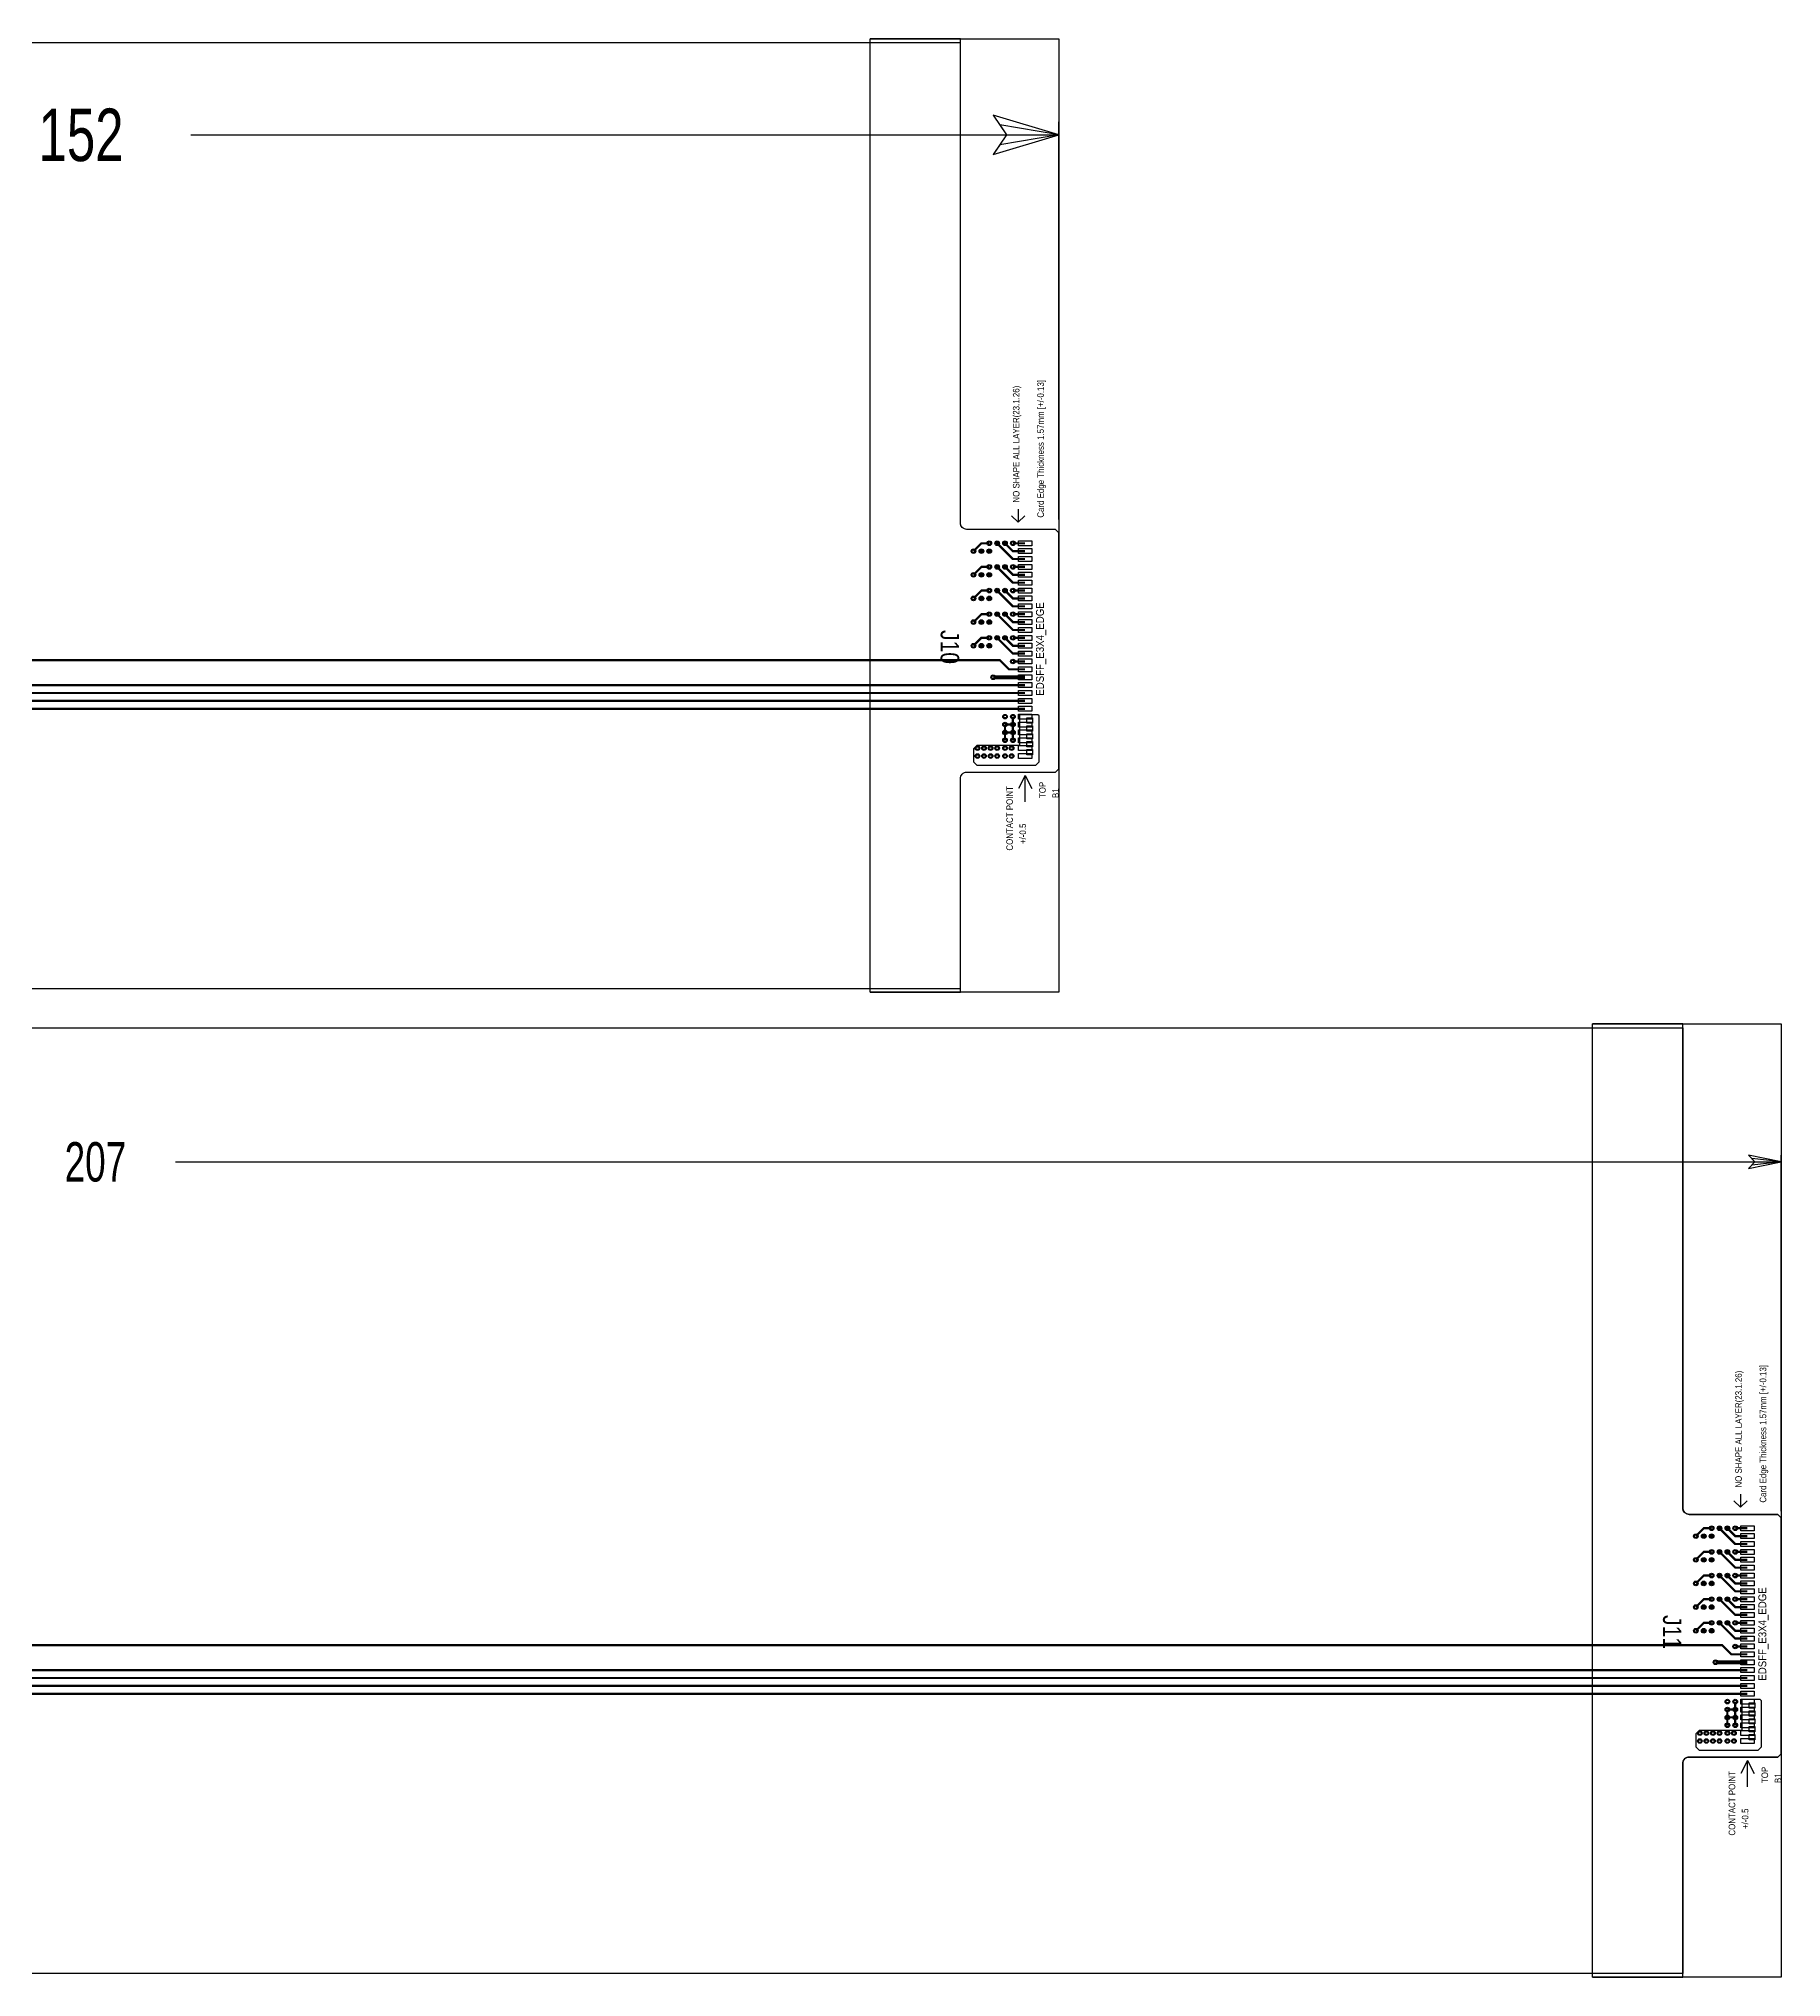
# Model space of a CAD drawing. Extents: x -65 to 700, y -155 to 755.
# Drawn here: x 97.3 to 230, y 224.7 to 372.3 of the extents above; entities that cross this region are included whole.
import ezdxf
from ezdxf.enums import TextEntityAlignment as Align

# ---------------------------------------------------------------- set-up
doc = ezdxf.new("R2010")
doc.units = 0
for name, color, linetype in [('BOARD_GEOMETRY_DIMENSION', 212, 'CONTINUOUS'), ('BOARD_GEOMETRY_OUTLINE', 254, 'CONTINUOUS'), ('COMPONENT_VALUE_ASSEMBLY_TOP', 254, 'CONTINUOUS'), ('ETCH_TOP', 72, 'CONTINUOUS'), ('MANUFACTURING_NCBACKDRILL-1-4', 85, 'CONTINUOUS'), ('MANUFACTURING_NCBACKDRILL-16-4', 85, 'CONTINUOUS'), ('MANUFACTURING_NCLEGEND-1-16', 85, 'CONTINUOUS'), ('PACKAGE_GEOMETRY_ASSEMBLY_TOP', 142, 'CONTINUOUS'), ('PACKAGE_GEOMETRY_PLACE_BOUND_TO', 85, 'CONTINUOUS'), ('PIN_TOP', 72, 'CONTINUOUS'), ('REF_DES_SILKSCREEN_TOP', 150, 'CONTINUOUS'), ('VIA_CLASS_TOP', 72, 'CONTINUOUS')]:
    doc.layers.add(name, color=color, linetype=linetype)

# ---------------------------------------------------------------- blocks, each defined once
blk = doc.blocks.new('FIGURE_SQUARE')
blk.add_lwpolyline([(-0.5, -0.5), (-0.5, 0.5), (0.5, 0.5), (0.5, -0.5)], close=True)
blk = doc.blocks.new('FIGURE_CROSS')
for points in [[(-0.5, 0), (0.5, 0)], [(0, 0.5), (0, -0.5)]]:
    blk.add_lwpolyline(points)

msp = doc.modelspace()

# ---------------------------------------------------------------- linework, layer by layer
at = {"layer": 'BOARD_GEOMETRY_DIMENSION'}
for points in [[(170, 363.5), (175, 365), (170, 366.5), (171, 365), (170, 363.5)], [(108.9144, 365), (175, 365)], [(175, 365), (170.5, 365.75), (171, 365), (175, 365), (170.5, 364.25), (170, 363.5)], [(175, 335.705), (175, 366)], [(107.75, 286.8), (230, 286.8)], [(227.5, 286.3), (230, 286.8), (227.5, 287.3), (228, 286.8), (227.5, 286.3)], [(230, 286.8), (227.75, 287.05), (228, 286.8), (230, 286.8), (227.75, 286.55), (227.5, 286.3)], [(230, 260.205), (230, 287.3)]]:
    msp.add_lwpolyline(points, dxfattribs=at)
at = {"layer": 'BOARD_GEOMETRY_OUTLINE'}
for points in [[(0, 300), (167.5, 300), (167.5, 315.975, -0.429311), (168, 316.475), (174.75, 316.475), (175, 316.725), (175, 334.705), (174.75, 334.955), (168, 334.955, -0.410035), (167.5, 335.455), (167.5, 372), (0, 372)], [(0, 297), (222.5, 297), (222.5, 260.455, 0.410035), (223, 259.955), (229.75, 259.955), (230, 259.705), (230, 241.725), (229.75, 241.475), (223, 241.475, 0.006409), (222.9875, 241.4752, 0.414214), (222.4998, 240.9875, 0.006409), (222.5, 240.975), (222.5, 225), (0, 225)]]:
    msp.add_lwpolyline(points, format="xyb", close=True, dxfattribs=at)
at = {"layer": 'ETCH_TOP'}
for points, const_width in [([(169.7, 333.9), (169.1, 333.9), (168.5, 333.3)], 0.169), ([(172.43, 332.7), (171.5, 332.7), (170.3, 333.9)], 0.171), ([(172.43, 333.3), (171.5, 333.3), (170.9, 333.9)], 0.171), ([(172.43, 333.9), (171.5, 333.9)], 0.169), ([(169.7, 332.1), (169.1, 332.1), (168.5, 331.5)], 0.169), ([(172.43, 330.9), (171.5, 330.9), (170.3, 332.1)], 0.171), ([(172.43, 331.5), (171.5, 331.5), (170.9, 332.1)], 0.171), ([(172.43, 332.1), (171.5, 332.1)], 0.169), ([(169.7, 330.3), (169.1, 330.3), (168.5, 329.7)], 0.169), ([(172.43, 329.1), (171.5, 329.1), (170.3, 330.3)], 0.171), ([(172.43, 329.7), (171.5, 329.7), (170.9, 330.3)], 0.171), ([(172.43, 330.3), (171.5, 330.3)], 0.169), ([(169.7, 328.5), (169.1, 328.5), (168.5, 327.9)], 0.169), ([(172.43, 327.3), (171.5, 327.3), (170.3, 328.5)], 0.171), ([(172.43, 327.9), (171.5, 327.9), (170.9, 328.5)], 0.171), ([(172.43, 328.5), (171.5, 328.5)], 0.169), ([(169.7, 326.7), (169.1, 326.7), (168.5, 326.1)], 0.169), ([(172.43, 325.5), (171.5, 325.5), (170.3, 326.7)], 0.171), ([(172.43, 326.1), (171.5, 326.1), (170.9, 326.7)], 0.171), ([(172.43, 326.7), (171.5, 326.7)], 0.169), ([(161.0001, 325), (66.0001, 325)], 0.169), ([(172.43, 324.3), (171.2, 324.3), (170.5, 325), (161.0001, 325)], 0.169), ([(172.43, 324.9), (171.5, 324.9)], 0.169), ([(172.43, 323.7), (170, 323.7)], 0.3), ([(152.1001, 321.9), (57.1001, 321.9)], 0.169), ([(154.5, 322.5), (59.5, 322.5)], 0.169), ([(156.9001, 323.1), (61.9001, 323.1)], 0.169), ([(172.43, 321.9), (152.1001, 321.9)], 0.169), ([(172.43, 322.5), (154.5, 322.5)], 0.169), ([(172.43, 323.1), (156.9001, 323.1)], 0.169), ([(149.7001, 321.3), (54.7001, 321.3)], 0.169), ([(149.7001, 321.3), (172.43, 321.3)], 0.169), ([(171.5, 320.7), (171.5, 320.1)], 0.169), ([(170.9, 319.5), (170.9, 320.1)], 0.169), ([(171.5, 320.1), (170.9, 320.1)], 0.169), ([(170.9, 319.5), (171.5, 319.5)], 0.169), ([(170.9, 318.9), (170.9, 319.5)], 0.169), ([(171.5, 319.5), (171.5, 320.1)], 0.169), ([(171.5, 319.5), (171.5, 318.9)], 0.169), ([(227.43, 246.9), (56.6001, 246.9), (44.0001, 259.5), (44.0001, 260)], 0.169), ([(227.43, 247.5), (59, 247.5), (47, 259.5), (47, 260)], 0.169), ([(227.43, 248.1), (61.4001, 248.1), (50.0001, 259.5), (50.0001, 260)], 0.169), ([(56.0001, 260), (56.0001, 259.5), (65.5001, 250), (225.5, 250), (226.2, 249.3), (227.43, 249.3)], 0.169), ([(223.5, 258.3), (224.1, 258.9), (224.7, 258.9)], 0.169), ([(227.43, 257.7), (226.5, 257.7), (225.3, 258.9)], 0.171), ([(227.43, 258.3), (226.5, 258.3), (225.9, 258.9)], 0.171), ([(227.43, 258.9), (226.5, 258.9)], 0.169), ([(223.5, 256.5), (224.1, 257.1), (224.7, 257.1)], 0.169), ([(227.43, 255.9), (226.5, 255.9), (225.3, 257.1)], 0.171), ([(227.43, 256.5), (226.5, 256.5), (225.9, 257.1)], 0.171), ([(227.43, 257.1), (226.5, 257.1)], 0.169), ([(223.5, 254.7), (224.1, 255.3), (224.7, 255.3)], 0.169), ([(227.43, 254.1), (226.5, 254.1), (225.3, 255.3)], 0.171), ([(227.43, 254.7), (226.5, 254.7), (225.9, 255.3)], 0.171), ([(227.43, 255.3), (226.5, 255.3)], 0.169), ([(223.5, 252.9), (224.1, 253.5), (224.7, 253.5)], 0.169), ([(227.43, 252.3), (226.5, 252.3), (225.3, 253.5)], 0.171), ([(227.43, 252.9), (226.5, 252.9), (225.9, 253.5)], 0.171), ([(227.43, 253.5), (226.5, 253.5)], 0.169), ([(223.5, 251.1), (224.1, 251.7), (224.7, 251.7)], 0.169), ([(227.43, 250.5), (226.5, 250.5), (225.3, 251.7)], 0.171), ([(227.43, 251.1), (226.5, 251.1), (225.9, 251.7)], 0.171), ([(227.43, 251.7), (226.5, 251.7)], 0.169), ([(227.43, 249.9), (226.5, 249.9)], 0.169), ([(227.43, 248.7), (225, 248.7)], 0.3), ([(227.43, 246.3), (54.2001, 246.3), (53.4997, 247.0004), (53.4997, 247.5004)], 0.169), ([(226.5, 245.1), (225.9, 245.1)], 0.169), ([(225.9, 244.5), (225.9, 245.1)], 0.169), ([(226.5, 245.7), (226.5, 245.1)], 0.169), ([(226.5, 244.5), (226.5, 245.1)], 0.169), ([(225.9, 243.9), (225.9, 244.5)], 0.169), ([(225.9, 244.5), (226.5, 244.5)], 0.169), ([(226.5, 244.5), (226.5, 243.9)], 0.169)]:
    msp.add_lwpolyline(points, dxfattribs=dict(at, const_width=const_width))
for points in [[(172, 320.85), (172, 318.5), (168.75, 318.5), (168.5, 318.25), (168.5, 317.25), (168.75, 317), (173.25, 317), (173.5, 317.25), (173.5, 320.75), (173.4, 320.85)], [(172.55, 320.2), (172.55, 320.6), (173, 320.6), (173, 320.2)], [(172.55, 319.6), (172.55, 320), (173, 320), (173, 319.6)], [(172.55, 319), (172.55, 319.4), (173, 319.4), (173, 319)], [(172.55, 318.4), (172.55, 318.8), (173, 318.8), (173, 318.4)], [(172.55, 317.8), (172.55, 318.2), (173, 318.2), (173, 317.8)], [(227, 245.85), (227, 243.5), (223.75, 243.5), (223.5, 243.25), (223.5, 242.25), (223.75, 242), (228.25, 242), (228.5, 242.25), (228.5, 245.75), (228.4, 245.85)], [(227.55, 245.2), (227.55, 245.6), (228, 245.6), (228, 245.2)], [(227.55, 244.6), (227.55, 245), (228, 245), (228, 244.6)], [(227.55, 244), (227.55, 244.4), (228, 244.4), (228, 244)], [(227.55, 243.4), (227.55, 243.8), (228, 243.8), (228, 243.4)], [(227.55, 242.8), (227.55, 243.2), (228, 243.2), (228, 242.8)]]:
    msp.add_lwpolyline(points, close=True, dxfattribs=at)
at = {"layer": 'PACKAGE_GEOMETRY_ASSEMBLY_TOP'}
for points in [[(160.632, 299.715), (167.5, 299.715), (167.5, 315.975, -0.414214), (168, 316.475), (174.75, 316.475), (175, 316.725), (175, 334.705), (174.75, 334.955), (168, 334.955, -0.414214), (167.5, 335.455), (167.5, 372.315), (160.632, 372.315)], [(215.632, 224.715), (222.5, 224.715), (222.5, 240.975, -0.414214), (223, 241.475), (229.75, 241.475), (230, 241.725), (230, 259.705), (229.75, 259.955), (223, 259.955, -0.414214), (222.5, 260.455), (222.5, 297.315), (215.632, 297.315)]]:
    msp.add_lwpolyline(points, format="xyb", dxfattribs=at)
for points in [[(171.9, 336.5), (171.9, 335.5), (171.4, 336)], [(171.9, 335.5), (172.4, 336)], [(172.43, 314.225), (172.43, 316.225), (171.93, 315.225)], [(172.43, 316.225), (172.93, 315.225)], [(226.9, 261.5), (226.9, 260.5), (226.4, 261)], [(226.9, 260.5), (227.4, 261)], [(227.43, 239.225), (227.43, 241.225), (226.93, 240.225)], [(227.43, 241.225), (227.93, 240.225)]]:
    msp.add_lwpolyline(points, dxfattribs=at)
at = {"layer": 'PACKAGE_GEOMETRY_PLACE_BOUND_TO'}
for points in [[(175, 299.715), (160.632, 299.715), (160.632, 372.315), (175, 372.315)], [(230, 224.715), (215.632, 224.715), (215.632, 297.315), (230, 297.315)]]:
    msp.add_lwpolyline(points, close=True, dxfattribs=at)
at = {"layer": 'PIN_TOP'}
for points in [[(172.93, 333.71), (171.93, 333.71), (171.93, 334.09), (172.93, 334.09)], [(172.93, 333.11), (171.93, 333.11), (171.93, 333.49), (172.93, 333.49)], [(172.93, 332.51), (171.93, 332.51), (171.93, 332.89), (172.93, 332.89)], [(172.93, 331.91), (171.93, 331.91), (171.93, 332.29), (172.93, 332.29)], [(172.93, 331.31), (171.93, 331.31), (171.93, 331.69), (172.93, 331.69)], [(172.93, 330.71), (171.93, 330.71), (171.93, 331.09), (172.93, 331.09)], [(172.93, 330.11), (171.93, 330.11), (171.93, 330.49), (172.93, 330.49)], [(172.93, 329.51), (171.93, 329.51), (171.93, 329.89), (172.93, 329.89)], [(172.93, 328.91), (171.93, 328.91), (171.93, 329.29), (172.93, 329.29)], [(172.93, 328.31), (171.93, 328.31), (171.93, 328.69), (172.93, 328.69)], [(172.93, 327.71), (171.93, 327.71), (171.93, 328.09), (172.93, 328.09)], [(172.93, 327.11), (171.93, 327.11), (171.93, 327.49), (172.93, 327.49)], [(172.93, 326.51), (171.93, 326.51), (171.93, 326.89), (172.93, 326.89)], [(172.93, 325.91), (171.93, 325.91), (171.93, 326.29), (172.93, 326.29)], [(172.93, 325.31), (171.93, 325.31), (171.93, 325.69), (172.93, 325.69)], [(172.93, 324.71), (171.93, 324.71), (171.93, 325.09), (172.93, 325.09)], [(172.93, 324.11), (171.93, 324.11), (171.93, 324.49), (172.93, 324.49)], [(172.93, 323.51), (171.93, 323.51), (171.93, 323.89), (172.93, 323.89)], [(172.93, 322.91), (171.93, 322.91), (171.93, 323.29), (172.93, 323.29)], [(172.93, 322.31), (171.93, 322.31), (171.93, 322.69), (172.93, 322.69)], [(172.93, 321.71), (171.93, 321.71), (171.93, 322.09), (172.93, 322.09)], [(172.93, 321.11), (171.93, 321.11), (171.93, 321.49), (172.93, 321.49)], [(172.93, 320.51), (171.93, 320.51), (171.93, 320.89), (172.93, 320.89)], [(172.93, 319.91), (171.93, 319.91), (171.93, 320.29), (172.93, 320.29)], [(172.93, 319.31), (171.93, 319.31), (171.93, 319.69), (172.93, 319.69)], [(172.93, 318.71), (171.93, 318.71), (171.93, 319.09), (172.93, 319.09)], [(172.93, 318.11), (171.93, 318.11), (171.93, 318.49), (172.93, 318.49)], [(172.93, 317.51), (171.93, 317.51), (171.93, 317.89), (172.93, 317.89)], [(227.93, 258.71), (226.93, 258.71), (226.93, 259.09), (227.93, 259.09)], [(227.93, 258.11), (226.93, 258.11), (226.93, 258.49), (227.93, 258.49)], [(227.93, 257.51), (226.93, 257.51), (226.93, 257.89), (227.93, 257.89)], [(227.93, 256.91), (226.93, 256.91), (226.93, 257.29), (227.93, 257.29)], [(227.93, 256.31), (226.93, 256.31), (226.93, 256.69), (227.93, 256.69)], [(227.93, 255.71), (226.93, 255.71), (226.93, 256.09), (227.93, 256.09)], [(227.93, 255.11), (226.93, 255.11), (226.93, 255.49), (227.93, 255.49)], [(227.93, 254.51), (226.93, 254.51), (226.93, 254.89), (227.93, 254.89)], [(227.93, 253.91), (226.93, 253.91), (226.93, 254.29), (227.93, 254.29)], [(227.93, 253.31), (226.93, 253.31), (226.93, 253.69), (227.93, 253.69)], [(227.93, 252.71), (226.93, 252.71), (226.93, 253.09), (227.93, 253.09)], [(227.93, 252.11), (226.93, 252.11), (226.93, 252.49), (227.93, 252.49)], [(227.93, 251.51), (226.93, 251.51), (226.93, 251.89), (227.93, 251.89)], [(227.93, 250.91), (226.93, 250.91), (226.93, 251.29), (227.93, 251.29)], [(227.93, 250.31), (226.93, 250.31), (226.93, 250.69), (227.93, 250.69)], [(227.93, 249.71), (226.93, 249.71), (226.93, 250.09), (227.93, 250.09)], [(227.93, 249.11), (226.93, 249.11), (226.93, 249.49), (227.93, 249.49)], [(227.93, 248.51), (226.93, 248.51), (226.93, 248.89), (227.93, 248.89)], [(227.93, 247.91), (226.93, 247.91), (226.93, 248.29), (227.93, 248.29)], [(227.93, 247.31), (226.93, 247.31), (226.93, 247.69), (227.93, 247.69)], [(227.93, 246.71), (226.93, 246.71), (226.93, 247.09), (227.93, 247.09)], [(227.93, 246.11), (226.93, 246.11), (226.93, 246.49), (227.93, 246.49)], [(227.93, 245.51), (226.93, 245.51), (226.93, 245.89), (227.93, 245.89)], [(227.93, 244.91), (226.93, 244.91), (226.93, 245.29), (227.93, 245.29)], [(227.93, 244.31), (226.93, 244.31), (226.93, 244.69), (227.93, 244.69)], [(227.93, 243.71), (226.93, 243.71), (226.93, 244.09), (227.93, 244.09)], [(227.93, 243.11), (226.93, 243.11), (226.93, 243.49), (227.93, 243.49)], [(227.93, 242.51), (226.93, 242.51), (226.93, 242.89), (227.93, 242.89)]]:
    msp.add_lwpolyline(points, close=True, dxfattribs=at)
at = {"layer": 'VIA_CLASS_TOP'}
for centre in [(169.7, 333.9), (170.3, 333.9), (170.9, 333.9), (171.5, 333.9), (168.5, 333.3), (169.1, 333.3), (169.7, 333.3), (169.7, 332.1), (170.3, 332.1), (170.9, 332.1), (171.5, 332.1), (168.5, 331.5), (169.1, 331.5), (169.7, 331.5), (168.5, 329.7), (169.1, 329.7), (169.7, 330.3), (169.7, 329.7), (170.3, 330.3), (170.9, 330.3), (171.5, 330.3), (168.5, 327.9), (169.1, 327.9), (169.7, 328.5), (169.7, 327.9), (170.3, 328.5), (170.9, 328.5), (171.5, 328.5), (168.5, 326.1), (169.1, 326.1), (169.7, 326.7), (169.7, 326.1), (170.3, 326.7), (170.9, 326.7), (171.5, 326.7), (171.5, 324.9), (170, 323.7), (170.9, 320.7), (171.5, 320.7), (170.9, 320.1), (170.9, 319.5), (170.9, 318.9), (171.5, 320.1), (171.5, 319.5), (171.5, 318.9), (168.8, 318.3), (168.8, 317.7), (169.3, 318.3), (169.3, 317.7), (169.8, 318.3), (169.8, 317.7), (170.3, 318.3), (170.3, 317.7), (170.9, 318.3), (170.9, 317.7), (171.4, 318.3), (171.4, 317.7), (223.5, 258.3), (224.1, 258.3), (224.7, 258.9), (224.7, 258.3), (225.3, 258.9), (225.9, 258.9), (226.5, 258.9), (224.7, 257.1), (225.3, 257.1), (225.9, 257.1), (226.5, 257.1), (223.5, 256.5), (224.1, 256.5), (224.7, 256.5), (224.7, 255.3), (225.3, 255.3), (225.9, 255.3), (226.5, 255.3), (223.5, 254.7), (224.1, 254.7), (224.7, 254.7), (223.5, 252.9), (224.1, 252.9), (224.7, 253.5), (224.7, 252.9), (225.3, 253.5), (225.9, 253.5), (226.5, 253.5), (223.5, 251.1), (224.1, 251.1), (224.7, 251.7), (224.7, 251.1), (225.3, 251.7), (225.9, 251.7), (226.5, 251.7), (226.5, 249.9), (225, 248.7), (225.9, 245.7), (225.9, 245.1), (226.5, 245.7), (226.5, 245.1), (225.9, 244.5), (225.9, 243.9), (226.5, 244.5), (226.5, 243.9), (223.8, 243.3), (223.8, 242.7), (224.3, 243.3), (224.3, 242.7), (224.8, 243.3), (224.8, 242.7), (225.3, 243.3), (225.3, 242.7), (225.9, 243.3), (225.9, 242.7), (226.4, 243.3), (226.4, 242.7)]:
    msp.add_circle(centre, 0.175, dxfattribs=at)

# ---------------------------------------------------------------- block references
at = {"layer": 'MANUFACTURING_NCBACKDRILL-1-4', "xscale": 0.2, "yscale": 0.2}
for p in [(169.1, 333.3), (169.7, 333.3), (169.1, 331.5), (169.7, 331.5), (169.1, 329.7), (169.7, 329.7), (169.1, 327.9), (169.7, 327.9), (169.1, 326.1), (169.7, 326.1), (224.1, 258.3), (224.7, 258.3), (224.1, 256.5), (224.7, 256.5), (224.1, 254.7), (224.7, 254.7), (224.1, 252.9), (224.7, 252.9), (224.1, 251.1), (224.7, 251.1)]:
    msp.add_blockref('FIGURE_CROSS', p, dxfattribs=at)
at = {"layer": 'MANUFACTURING_NCBACKDRILL-16-4', "xscale": 0.2, "yscale": 0.2}
for p in [(170.3, 333.9), (170.9, 333.9), (170.3, 332.1), (170.9, 332.1), (170.3, 330.3), (170.9, 330.3), (170.3, 328.5), (170.9, 328.5), (170.3, 326.7), (170.9, 326.7), (225.3, 258.9), (225.9, 258.9), (225.3, 257.1), (225.9, 257.1), (225.3, 255.3), (225.9, 255.3), (225.3, 253.5), (225.9, 253.5), (225.3, 251.7), (225.9, 251.7)]:
    msp.add_blockref('FIGURE_CROSS', p, dxfattribs=at)
at = {"layer": 'MANUFACTURING_NCLEGEND-1-16', "xscale": 0.2, "yscale": 0.2}
for p in [(169.7, 333.9), (170.3, 333.9), (170.9, 333.9), (171.5, 333.9), (168.5, 333.3), (169.1, 333.3), (169.7, 333.3), (169.7, 332.1), (170.3, 332.1), (170.9, 332.1), (171.5, 332.1), (168.5, 331.5), (169.1, 331.5), (169.7, 331.5), (168.5, 329.7), (169.1, 329.7), (169.7, 330.3), (169.7, 329.7), (170.3, 330.3), (170.9, 330.3), (171.5, 330.3), (168.5, 327.9), (169.1, 327.9), (169.7, 328.5), (169.7, 327.9), (170.3, 328.5), (170.9, 328.5), (171.5, 328.5), (168.5, 326.1), (169.1, 326.1), (169.7, 326.7), (169.7, 326.1), (170.3, 326.7), (170.9, 326.7), (171.5, 326.7), (171.5, 324.9), (170, 323.7), (170.9, 320.7), (171.5, 320.7), (170.9, 320.1), (170.9, 319.5), (170.9, 318.9), (171.5, 320.1), (171.5, 319.5), (171.5, 318.9), (168.8, 318.3), (168.8, 317.7), (169.3, 318.3), (169.3, 317.7), (169.8, 318.3), (169.8, 317.7), (170.3, 318.3), (170.3, 317.7), (170.9, 318.3), (170.9, 317.7), (171.4, 318.3), (171.4, 317.7), (223.5, 258.3), (224.1, 258.3), (224.7, 258.9), (224.7, 258.3), (225.3, 258.9), (225.9, 258.9), (226.5, 258.9), (224.7, 257.1), (225.3, 257.1), (225.9, 257.1), (226.5, 257.1), (223.5, 256.5), (224.1, 256.5), (224.7, 256.5), (224.7, 255.3), (225.3, 255.3), (225.9, 255.3), (226.5, 255.3), (223.5, 254.7), (224.1, 254.7), (224.7, 254.7), (223.5, 252.9), (224.1, 252.9), (224.7, 253.5), (224.7, 252.9), (225.3, 253.5), (225.9, 253.5), (226.5, 253.5), (223.5, 251.1), (224.1, 251.1), (224.7, 251.7), (224.7, 251.1), (225.3, 251.7), (225.9, 251.7), (226.5, 251.7), (226.5, 249.9), (225, 248.7), (225.9, 245.7), (225.9, 245.1), (226.5, 245.7), (226.5, 245.1), (225.9, 244.5), (225.9, 243.9), (226.5, 244.5), (226.5, 243.9), (223.8, 243.3), (223.8, 242.7), (224.3, 243.3), (224.3, 242.7), (224.8, 243.3), (224.8, 242.7), (225.3, 243.3), (225.3, 242.7), (225.9, 243.3), (225.9, 242.7), (226.4, 243.3), (226.4, 242.7)]:
    msp.add_blockref('FIGURE_SQUARE', p, dxfattribs=at)

# ---------------------------------------------------------------- texts
at = {"layer": 'BOARD_GEOMETRY_DIMENSION'}
for s, height, width, p in [('152', 4, 0.725, (97.3144, 363)), ('207', 3, 0.7, (99.3, 285.3))]:
    msp.add_text(s, height=height, dxfattribs=dict(at, width=width)).set_placement(p)
at = {"layer": 'COMPONENT_VALUE_ASSEMBLY_TOP', "width": 0.916667}
for p in [(173.86, 325.85), (228.86, 250.85)]:
    msp.add_text('EDSFF_E3X4_EDGE', height=0.6, rotation=90, dxfattribs=at).set_placement(p, align=Align.CENTER)
at = {"layer": 'PACKAGE_GEOMETRY_ASSEMBLY_TOP', "width": 0.9}
for s, p in [('NO SHAPE ALL LAYER(23.1.26)', (172, 337)), ('Card Edge Thickness 1.57mm [+/-0.13]', (173.86, 335.85)), ('CONTACT POINT', (171.5, 310.5)), ('TOP', (174, 314.5)), ('B1', (175, 314.5)), ('+/-0.5', (172.5, 311)), ('NO SHAPE ALL LAYER(23.1.26)', (227, 262)), ('Card Edge Thickness 1.57mm [+/-0.13]', (228.86, 260.85)), ('TOP', (229, 239.5)), ('CONTACT POINT', (226.5, 235.5)), ('B1', (230, 239.5)), ('+/-0.5', (227.5, 236))]:
    msp.add_text(s, height=0.5, rotation=90, dxfattribs=at).set_placement(p)
at = {"layer": 'REF_DES_SILKSCREEN_TOP', "width": 0.857143}
for s, p in [('J10', (166, 326)), ('J11', (221, 251))]:
    msp.add_text(s, height=1.4, rotation=270, dxfattribs=at).set_placement(p, align=Align.CENTER)

doc.saveas('drawing.dxf')
